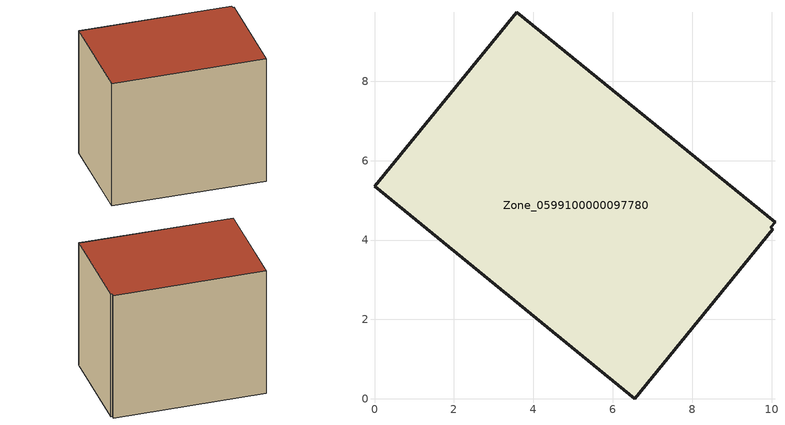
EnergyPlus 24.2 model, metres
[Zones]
Zone_0599100000097780
 floor ground (C_G): 6.55,0 0,5.35 3.58,9.74 10.09,4.45 9.98,4.32 10.03,4.28 z0
 wall outside (C_F): 0,5.35 6.55,0 10.03,4.28 9.98,4.32 10.09,4.45 3.58,9.74 0,5.35 z0:7.42
 roof outside (C_R): 10.09,4.45 3.58,9.74 0,5.35 6.55,0 10.03,4.28 9.98,4.32 z7.42
[BUILDING]
Pand.0599100000097780: North Axis=0; Terrain=City; Loads Convergence Tolerance Value=0.04; Temperature Convergence Tolerance Value=0.4; Solar Distribution=FullExterior; Maximum Number of Warmup Days=25; Minimum Number of Warmup Days=1
[Site:Location]
Rotterdam.The.Hague.AP_ZH_NLD Design_Conditions: Latitude=51.96; Longitude=4.45; Time Zone=1; Elevation=-4.5
[SITE:GROUNDTEMPERATURE:BUILDINGSURFACE]
18, 18, 18, 18, 18, 18, 18, 18, 18, 18, 18, 18
[MATERIAL] Thermal Absorptance=0.9; Solar Absorptance=0.7; Visible Absorptance=0.7
Name | Roughness | Thickness | Conductivity | Density | Specific Heat
G.TC.1946-1964 | MediumSmooth | 0.15 | 1 | 540 | 1210
F.TC.1946-1964 | Rough | 0.3 | 0.857143 | 1920 | 840
R.TC.1946-1964 | MediumRough | 0.2 | 0.235294 | 1500 | 1000
[CONSTRUCTION]
C_G: G.TC.1946-1964
C_F: F.TC.1946-1964
C_R: R.TC.1946-1964
[ZONE]
Zone_0599100000097780: Type=1; Multiplier=1; Ceiling Height=Autocalculate; Volume=Autocalculate; Floor Area=autocalculate; Part of Total Floor Area=Yes
[ZONEINFILTRATION:DESIGNFLOWRATE]
Infil_Zone_0599100000097780: Zone or ZoneList or Space or SpaceList=Zone_0599100000097780; Schedule=AlwaysOn; Design Flow Rate Calculation Method=Flow/Area; Flow Rate per Floor Area=0.003; Constant Term Coefficient=1; Temperature Term Coefficient=0; Velocity Term Coefficient=0; Velocity Squared Term Coefficient=0
[HVACTEMPLATE:ZONE:IDEALLOADSAIRSYSTEM]
Zone_0599100000097780: Maximum Heating Supply Air Temperature=50; Minimum Cooling Supply Air Temperature=13; Maximum Heating Supply Air Humidity Ratio=0.0156; Minimum Cooling Supply Air Humidity Ratio=0.0077; Heating Limit=NoLimit; Cooling Limit=NoLimit; Dehumidification Control Type=ConstantSensibleHeatRatio; Cooling Sensible Heat Ratio=0.7; Dehumidification Setpoint=60; Humidification Control Type=None; Humidification Setpoint=30; Outdoor Air Method=None; Outdoor Air Flow Rate per Person=0.00944; Outdoor Air Flow Rate per Zone Floor Area=0; Outdoor Air Flow Rate per Zone=0; Demand Controlled Ventilation Type=None; Outdoor Air Economizer Type=NoEconomizer; Heat Recovery Type=None; Sensible Heat Recovery Effectiveness=0.7; Latent Heat Recovery Effectiveness=0.65
[ZONECONTROL:THERMOSTAT]
ThermostatControl_Zone_0599100000097780: Zone or ZoneList=Zone_0599100000097780; Control Type Schedule=DualSetpointControlType; Control 1=Thermostat_Zone_0599100000097780; Temperature Difference Between Cutout And Setpoint=0
[THERMOSTATSETPOINT:DUALSETPOINT]
Thermostat_Zone_0599100000097780: Heating Setpoint Temperature Schedule=HeatingSetpoint_Zone_0599100000097780; Cooling Setpoint Temperature Schedule=CoolingSetpoint_Zone_0599100000097780
[SCHEDULE:COMPACT]
HeatingSetpoint_Zone_0599100000097780: Through: 12/31, For: AllDays, Until: 24:00, 21
CoolingSetpoint_Zone_0599100000097780: Through: 12/31, For: AllDays, Until: 24:00, 24
DualSetpointControlType: Through: 12/31, For: AllDays, Until: 24:00, 4
AlwaysOn: Through: 12/31, For: AllDays, Until: 24:00, 1
